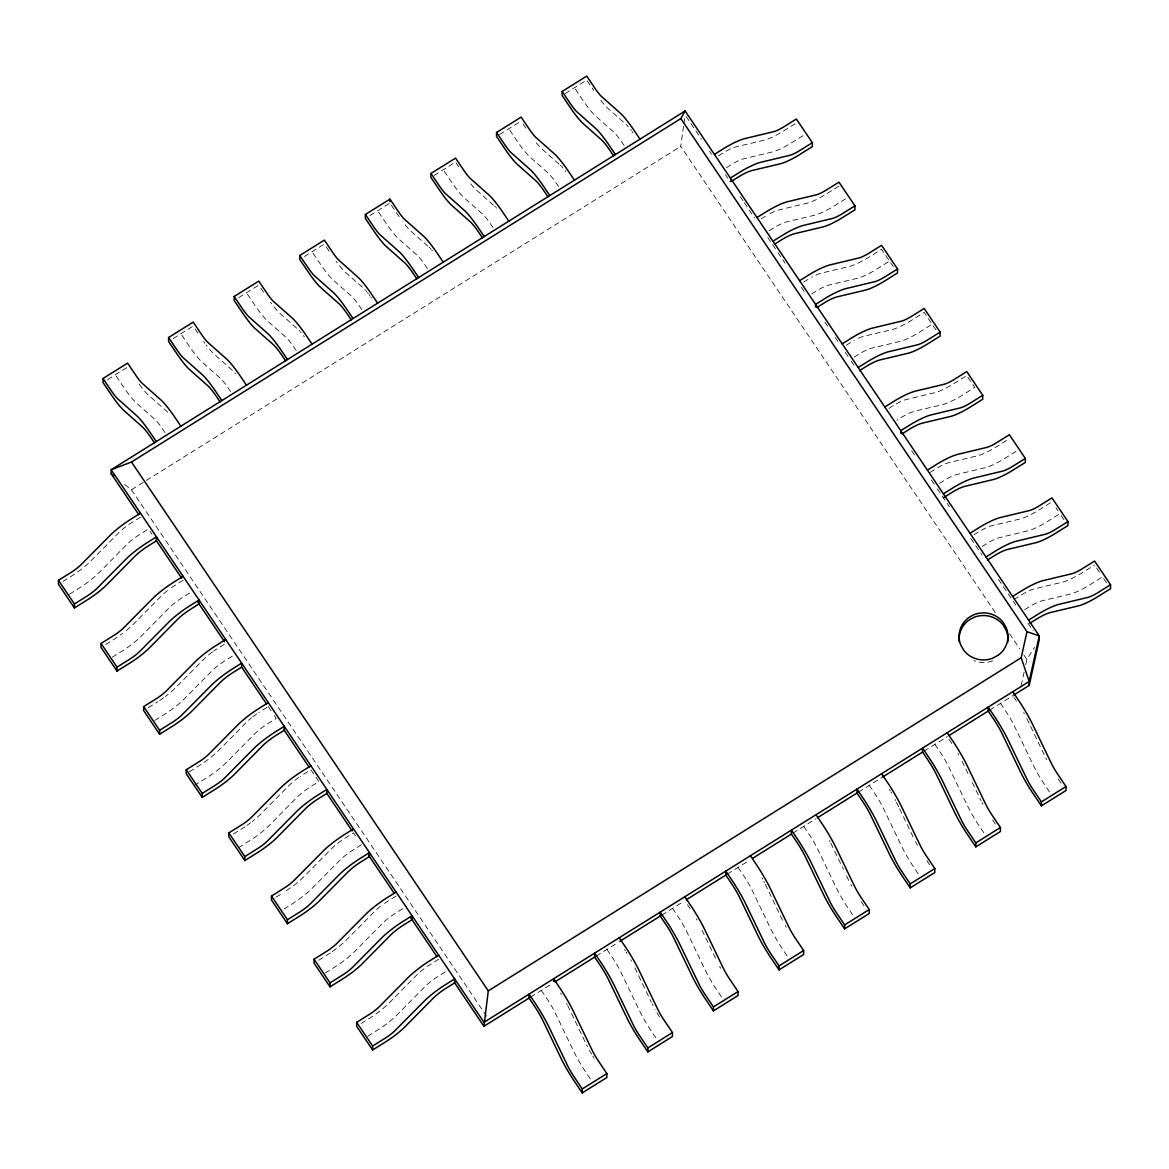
<?xml version="1.0" encoding="UTF-8"?>
<svg xmlns="http://www.w3.org/2000/svg" width="1169" height="1169" viewBox="0 0 1169 1169"><rect width="100%" height="100%" fill="white"/><g stroke="black" fill="none" stroke-linecap="round" stroke-linejoin="round"><path stroke-width="0.75" stroke-dasharray="5 3.75" d="M730.377 178.068L730.362 182.028L725.379 174.634M995.257 612.541L680.767 146.373L683.66 125.419M683.909 123.666L684.859 116.681M1021.165 685.502L1024.234 671.62M1025.768 664.679L1026.908 659.462L1034.492 647.407M107.606 379.589L127.596 367.095M173.202 338.586L193.177 326.093M238.783 297.584L258.773 285.09M304.378 256.566L324.368 244.073M369.974 215.564L389.949 203.07L397.942 214.921A31.315 4.632 58 0 0 399.184 216.733M434.02 175.525L455.545 162.067L460.542 169.476M499.616 134.523L521.14 121.065M565.212 93.52L586.736 80.062L593.72 90.422M124.688 484.434L131.439 489.782L680.767 146.373M140.47 517.136L132.272 522.265A20.867 4.734 -34 0 0 118.814 532.699L90.919 560.915A31.315 7.102 -34 0 1 70.754 576.58L63.068 581.388M718.497 155.784L722.588 153.227A20.867 4.734 -34 0 1 736.032 146.856L763.898 140.222A31.315 7.102 -34 0 0 784.063 130.665L796.352 122.964M147.089 529.835L140.251 534.101A20.867 4.734 -34 0 0 126.807 544.549L98.912 572.766A31.315 7.102 -34 0 1 78.732 588.416L67.977 595.153M726.475 167.635L730.581 165.063A20.867 4.734 -34 0 1 744.025 158.692L771.876 152.058A31.315 7.102 -34 0 0 792.041 142.501L804.345 134.815M183.065 580.292L174.868 585.421A20.867 4.734 -34 0 0 168.614 589.687M761.092 218.939L765.198 216.382A20.867 4.734 -34 0 1 767.741 214.848M105.663 644.528L113.349 639.721A31.315 7.102 -34 0 0 122.73 633.306M838.962 186.119L826.658 193.806A31.315 7.102 -34 0 1 806.493 203.377L778.642 209.996A20.867 4.734 -34 0 0 768.997 214.132M189.685 592.99L182.861 597.257A20.867 4.734 -34 0 0 169.403 607.69L141.522 635.907A31.315 7.102 -34 0 1 121.342 651.571L110.573 658.293M769.085 230.775L773.177 228.218A20.867 4.734 -34 0 1 786.62 221.847L814.486 215.213A31.315 7.102 -34 0 0 834.651 205.656L845.406 198.92M224.302 644.294L217.478 648.561A20.867 4.734 -34 0 0 213.664 651.075M803.702 282.094L807.794 279.523A20.867 4.734 -34 0 1 810.336 278.003M148.258 707.683L155.945 702.876A31.315 7.102 -34 0 0 157.873 701.663M232.295 656.13L225.456 660.397A20.867 4.734 -34 0 0 212.013 670.845L184.117 699.062A31.315 7.102 -34 0 1 163.938 714.712L151.649 722.413M811.681 293.93L815.787 291.373A20.867 4.734 -34 0 1 829.23 284.988L857.082 278.368A31.315 7.102 -34 0 0 877.247 268.797L889.551 261.111M266.912 707.435L260.073 711.716A20.867 4.734 -34 0 0 258.802 712.52M846.298 345.235L850.404 342.678A20.867 4.734 -34 0 1 854.203 340.442M189.334 771.788L198.555 766.031A31.315 7.102 -34 0 0 218.735 750.366L246.615 722.15A20.867 4.734 -34 0 1 251.51 717.781M854.291 357.086L858.382 354.514A20.867 4.734 -34 0 1 871.826 348.143L899.677 341.509A31.315 7.102 -34 0 0 919.857 331.952L932.146 324.266M194.244 785.553L206.548 777.867A31.315 7.102 -34 0 0 226.713 762.203L254.608 733.986A20.867 4.734 -34 0 1 268.066 723.553L276.264 718.424L273.268 713.981M888.893 408.39L892.999 405.833A20.867 4.734 -34 0 1 906.443 399.447L934.294 392.828A31.315 7.102 -34 0 0 954.459 383.257L966.763 375.57L974.756 387.407L962.452 395.093A31.315 7.102 -34 0 1 942.287 404.664L914.436 411.298A20.867 4.734 -34 0 0 900.992 417.669L896.886 420.226M233.464 833.979L241.15 829.172A31.315 7.102 -34 0 0 244.979 826.702M238.388 847.744L249.143 841.022A31.315 7.102 -34 0 0 269.323 825.358L297.218 797.141A20.867 4.734 -34 0 1 310.662 786.708L318.859 781.579L310.881 769.743L302.669 774.857A20.867 4.734 -34 0 0 300.126 776.508M930.129 472.393L935.595 468.974A20.867 4.734 -34 0 1 949.053 462.603L976.904 455.968A31.315 7.102 -34 0 0 997.069 446.412L1007.824 439.676M276.074 897.134L282.226 893.291M361.469 844.734L353.272 849.848A20.867 4.734 -34 0 0 339.814 860.296L311.918 888.513A31.315 7.102 -34 0 1 291.739 904.163L284.052 908.971M939.496 483.382L943.588 480.824A20.867 4.734 -34 0 1 957.031 474.439L984.882 467.805A31.315 7.102 -34 0 0 1005.048 458.248L1017.351 450.562M396.072 896.038L387.874 901.167A20.867 4.734 -34 0 0 381.635 905.434M974.098 534.686L978.205 532.129M318.669 960.29L326.356 955.482A31.315 7.102 -34 0 0 330.184 952.998M1050.434 502.831L1039.665 509.552A31.315 7.102 -34 0 1 1019.5 519.124L991.648 525.758A20.867 4.734 -34 0 0 979.476 531.34M402.706 908.737L395.867 913.004A20.867 4.734 -34 0 0 382.409 923.437L354.528 951.654A31.315 7.102 -34 0 1 334.349 967.318L322.045 975.004M982.092 546.537L986.198 543.965A20.867 4.734 -34 0 1 999.641 537.594L1027.493 530.96A31.315 7.102 -34 0 0 1047.658 521.403L1059.947 513.717L1063.951 519.635M438.682 959.194L430.484 964.308A20.867 4.734 -34 0 0 417.026 974.756L389.131 1002.973A31.315 7.102 -34 0 1 368.966 1018.623L361.279 1023.43M1013.976 599.551L1020.8 595.284A20.867 4.734 -34 0 1 1034.244 588.898L1062.11 582.264A31.315 7.102 -34 0 0 1082.275 572.708L1094.564 565.022M445.301 971.877L438.463 976.159A20.867 4.734 -34 0 0 425.019 986.592L397.124 1014.809A31.315 7.102 -34 0 1 376.944 1030.474L364.655 1038.16M1024.687 609.677L1028.793 607.12A20.867 4.734 -34 0 1 1042.237 600.749L1070.088 594.115A31.315 7.102 -34 0 0 1090.253 584.544L1102.557 576.858L1106.546 582.776M530.58 997.128L552.104 983.684M596.161 956.125L618.313 942.287M661.756 915.122L683.28 901.664M727.352 874.12L749.607 860.209M792.947 833.117L816.02 818.68M858.528 792.114L881.587 777.692M924.124 751.112L947.314 736.616M989.719 710.109L1012.778 695.687M559.06 164.171L542.241 149.281A31.315 4.632 58 0 1 535.212 141.376M493.464 205.174L476.645 190.284A31.315 4.632 58 0 1 468.448 180.83M427.883 246.191L411.05 231.287A31.315 4.632 58 0 1 402.852 221.832M362.288 287.194L345.454 272.289A31.315 4.632 58 0 1 336.058 261.213M296.692 328.197L279.873 313.292A31.315 4.632 58 0 1 270.463 302.216M232.397 370.339L214.278 354.295A31.315 4.632 58 0 1 206.08 344.84M888.542 259.635L881.558 249.275L869.254 256.961A31.315 7.102 -34 0 1 849.089 266.517L821.237 273.151A20.867 4.734 -34 0 0 811.593 277.287M890.544 262.587L894.533 268.519M931.152 322.776L924.168 312.415L911.864 320.116A31.315 7.102 -34 0 1 891.699 329.673L863.847 336.307A20.867 4.734 -34 0 0 855.43 339.77M933.14 325.742L937.143 331.66M1055.958 507.784L1057.96 510.751M1096.566 567.988L1100.555 573.906M686.13 116.447L701.429 139.14M709.598 151.239L711.643 154.264M740.211 196.626L743.279 201.17M744.302 202.675L754.502 217.799M767.77 237.468L776.947 251.087M777.969 252.606L785.115 263.186M801.452 287.399L805.587 293.536M824.919 322.191L828.996 328.241M835.119 337.315L839.21 343.365M845.187 352.249L849.41 358.488M851.178 361.119L855.182 367.037M911.659 450.781L915.751 456.831M931.401 480.021L935.39 485.939M937.392 488.905L949.418 506.747M970.854 538.514L981.989 555.012M998.414 579.356L1015.759 605.074M1028.004 623.238L1033.104 630.792M1009.548 633.73L1019.763 648.868M1023.854 654.918L1026.908 659.462M1013.669 697.002L1017.22 702.262M1061.014 783.098L1058.018 778.656A31.315 4.632 58 0 1 1056.761 776.801M624.158 145.555L622.39 142.925A20.867 3.083 58 0 0 613.652 132.009L595.532 115.965A31.315 4.632 58 0 1 582.425 99.599L574.432 87.748M1000.474 703.373L1005.808 711.278A20.867 3.083 58 0 1 1014.531 726.256L1032.622 763.883A31.315 4.632 58 0 0 1045.714 786.342L1050.712 793.751M948.965 739.319L952.516 744.595M523.142 124.031L526.138 128.473M995.418 824.101L992.423 819.659A31.315 4.632 58 0 1 991.18 817.803M558.577 186.558L556.795 183.928A20.867 3.083 58 0 0 548.056 173.012L529.937 156.967A31.315 4.632 58 0 1 516.83 140.601L508.836 128.751M934.879 744.375L940.212 752.281A20.867 3.083 58 0 1 948.936 767.259L967.026 804.886A31.315 4.632 58 0 0 980.119 827.345L985.116 834.754M926.827 860.662L930.816 866.594M492.982 227.56L491.199 224.93A20.867 3.083 58 0 0 482.461 214.015L464.341 197.97A31.315 4.632 58 0 1 451.234 181.604L443.256 169.753M869.298 785.393L874.617 793.283A20.867 3.083 58 0 1 883.355 808.261L901.431 845.888A31.315 4.632 58 0 0 914.538 868.362L919.521 875.756M861.232 901.679L865.235 907.597M427.386 268.563L425.618 265.933A20.867 3.083 58 0 0 416.88 255.017L398.746 238.973A31.315 4.632 58 0 1 385.638 222.607L377.66 210.771M803.702 826.395L809.021 834.286A20.867 3.083 58 0 1 817.759 849.264L835.85 886.891A31.315 4.632 58 0 0 848.942 909.365L853.925 916.759M326.356 247.039L330.359 252.957M361.791 309.566L360.023 306.936A20.867 3.083 58 0 0 351.284 296.02L333.165 279.975A31.315 4.632 58 0 1 320.058 263.61L312.065 251.773M738.107 867.398L743.44 875.289A20.867 3.083 58 0 1 752.164 890.267L770.254 927.894A31.315 4.632 58 0 0 783.347 950.368L788.344 957.762M687.474 904.66L690.148 908.605M260.775 288.042L264.764 293.96M296.21 350.568L294.427 347.938A20.867 3.083 58 0 0 285.689 337.023L267.569 320.978A31.315 4.632 58 0 1 254.462 304.612L246.469 292.776M672.526 908.401L677.845 916.291A20.867 3.083 58 0 1 686.568 931.269L704.659 968.896A31.315 4.632 58 0 0 717.751 991.37L722.749 998.764M195.179 329.044L199.168 334.962M230.614 391.571L228.832 388.941A20.867 3.083 58 0 0 220.093 378.025L201.974 361.995A31.315 4.632 58 0 1 188.867 345.615L180.888 333.779M606.93 949.403L612.249 957.294A20.867 3.083 58 0 1 620.987 972.272L639.063 1009.899A31.315 4.632 58 0 0 652.17 1032.373L656.16 1038.291M165.019 432.588L163.251 429.944A20.867 3.083 58 0 0 154.513 419.028L136.393 402.998A31.315 4.632 58 0 1 123.286 386.618L115.293 374.781M541.335 990.406L546.668 998.297A20.867 3.083 58 0 1 555.392 1013.275L573.482 1050.902A31.315 4.632 58 0 0 586.575 1073.376L590.564 1079.294M131.439 489.782L487.21 1017.147M149.983 531.252L152.028 534.277M268.271 706.587L272.26 712.505M355.478 835.85L353.476 832.883L345.279 838.012A20.867 4.734 -34 0 0 331.821 848.446L303.94 876.662A31.315 7.102 -34 0 1 283.76 892.327M1026.835 718.57L1044.911 756.197A31.315 4.632 58 0 0 1046.65 759.645M962.029 761.209L969.101 775.924M972.243 782.47L979.33 797.2A31.315 4.632 58 0 0 981.054 800.648M896.433 802.212L898.8 807.121M899.575 808.758L913.734 838.202A31.315 4.632 58 0 0 914.567 839.897M830.838 843.214L843.419 869.385M846.575 875.932L848.139 879.205A31.315 4.632 58 0 0 848.972 880.9M765.257 884.217L782.543 920.208A31.315 4.632 58 0 0 783.376 921.903M702.014 930.129L716.962 961.21M634.855 967.859L651.367 1002.213M567.696 1005.588L585.771 1043.216M992.642 660.88A24.447 23.526 0.1 0 1 973.923 660.69M252.65 716.889A20.867 4.734 -34 0 1 257.531 713.368M167.445 590.593A20.867 4.734 -34 0 0 161.424 595.854L133.529 624.071A31.315 7.102 -34 0 1 124.484 631.961M298.869 777.37A20.867 4.734 -34 0 0 289.225 785.305L261.33 813.522A31.315 7.102 -34 0 1 252.299 821.412M250.531 822.757A31.315 7.102 -34 0 1 246.864 825.402M380.451 906.34A20.867 4.734 -34 0 0 374.431 911.601L346.535 939.818A31.315 7.102 -34 0 1 332.069 951.712M212.437 651.951A20.867 4.734 -34 0 0 204.02 659.009L176.124 687.226A31.315 7.102 -34 0 1 165.326 696.461M163.514 697.791A31.315 7.102 -34 0 1 159.773 700.406M696.417 918.834A20.867 3.083 58 0 1 697.089 920.076M720.659 968.341A31.315 4.632 58 0 1 719.636 966.471M1023.664 712.549A20.867 3.083 58 0 1 1024.365 713.806M958.069 753.552A20.867 3.083 58 0 1 958.77 754.823M983.027 804.316A31.315 4.632 58 0 1 982.004 802.46M889.39 789.382A20.867 3.083 58 0 1 890.193 790.682M890.983 791.983A20.867 3.083 58 0 1 891.742 793.269M895.089 799.45A20.867 3.083 58 0 1 895.644 800.575M917.431 845.319A31.315 4.632 58 0 1 915.459 841.651M829.508 840.453A20.867 3.083 58 0 1 830.063 841.578M851.836 886.321A31.315 4.632 58 0 1 850.827 884.465M761.998 877.831A20.867 3.083 58 0 1 762.67 879.073M763.912 881.455A20.867 3.083 58 0 1 764.468 882.58M786.24 927.338A31.315 4.632 58 0 1 785.232 925.468M560.609 993.124A20.867 3.083 58 0 1 561.427 994.41M566.541 1003.294A20.867 3.083 58 0 1 567.14 1004.463M593.969 1058.047A31.315 4.632 58 0 1 592.785 1056.104M591.646 1054.16A31.315 4.632 58 0 1 589.468 1050.346M587.496 1046.664A31.315 4.632 58 0 1 586.604 1044.911M624.553 949.608A20.867 3.083 58 0 1 625.386 950.85M626.204 952.121A20.867 3.083 58 0 1 627.022 953.407M630.822 959.837A20.867 3.083 58 0 1 631.494 961.079M659.55 1017.045A31.315 4.632 58 0 1 655.064 1009.344M653.091 1005.661A31.315 4.632 58 0 1 652.2 1003.908M600.808 100.373A31.315 4.632 58 0 0 607.822 108.279L625.941 124.323A20.867 3.083 58 0 1 628.411 126.88M630.632 129.584A20.867 3.083 58 0 1 631.406 130.621M632.21 131.702A20.867 3.083 58 0 1 633.028 132.842M560.36 165.326A20.867 3.083 58 0 1 560.915 165.837M561.515 166.436A20.867 3.083 58 0 1 562.83 167.883M565.036 170.601A20.867 3.083 58 0 1 565.825 171.624M494.765 206.328A20.867 3.083 58 0 1 495.32 206.84M495.919 207.439A20.867 3.083 58 0 1 496.562 208.126M139.286 384.221A31.315 4.632 58 0 0 148.682 395.297L166.802 411.342A20.867 3.083 58 0 1 167.956 412.467M204.882 343.218A31.315 4.632 58 0 1 203.654 341.509M234.867 372.896A20.867 3.083 58 0 1 235.568 373.744M299.147 330.447A20.867 3.083 58 0 1 299.775 331.134M300.462 331.894A20.867 3.083 58 0 1 301.164 332.727M303.458 335.635A20.867 3.083 58 0 1 304.261 336.73M364.728 289.444A20.867 3.083 58 0 1 365.371 290.131M366.043 290.891A20.867 3.083 58 0 1 366.759 291.724M367.49 292.63A20.867 3.083 58 0 1 368.264 293.609M369.039 294.632A20.867 3.083 58 0 1 369.842 295.728M370.661 296.853A20.867 3.083 58 0 1 371.494 298.037M429.169 247.331A20.867 3.083 58 0 1 429.724 247.843M430.324 248.442A20.867 3.083 58 0 1 430.966 249.129M431.639 249.888A20.867 3.083 58 0 1 432.355 250.721"/><path stroke-width="1.5" d="M140.47 513.176L130.095 519.679A35.552 8.051 -34 0 0 110.821 534.642L80.793 564.963A16.629 3.77 -34 0 1 71.777 571.962L58.45 580.292L58.45 584.266L74.421 607.953L86.725 600.252A31.315 7.102 -34 0 0 106.905 584.602L134.786 556.386A20.867 4.734 -34 0 1 148.244 545.938L156.441 540.823L156.456 536.849L146.081 543.366A35.552 8.051 -34 0 0 126.793 558.314L96.764 588.635A16.629 3.77 -34 0 1 87.748 595.635L74.436 603.978L74.421 607.953M183.08 576.317L172.705 582.834A35.552 8.051 -34 0 0 153.417 597.783L123.403 628.104A16.629 3.77 -34 0 1 114.372 635.103L101.06 643.447L101.045 647.421L117.032 671.094L129.321 663.408A31.315 7.102 -34 0 0 149.5 647.758L177.396 619.541A20.867 4.734 -34 0 1 190.839 609.093L199.051 603.964L199.051 600.004L188.677 606.506A35.552 8.051 -34 0 0 169.403 621.47L139.374 651.791A16.629 3.77 -34 0 1 130.344 658.79L117.032 667.134L117.032 671.094M180.874 426.188L174.137 416.222A35.552 5.246 58 0 0 161.614 400.572L142.107 383.257A16.629 2.455 58 0 1 136.247 375.936L127.596 363.121L103.004 378.493L102.989 382.468L110.982 394.304A31.315 4.632 58 0 0 124.089 410.684L142.209 426.729A20.867 3.083 58 0 1 150.947 437.644L154.498 442.905M138.746 514.594L111.172 473.723L111.187 469.748L685.107 110.967L1039.241 635.907L1039.226 639.867L1029.173 685.443L1013.728 695.087M225.675 639.472L215.301 645.975A35.552 8.051 -34 0 0 196.027 660.938L165.998 691.259A16.629 3.77 -34 0 1 156.982 698.258L143.655 706.602L143.655 710.562L159.627 734.249L171.931 726.563A31.315 7.102 -34 0 0 192.111 710.898L219.991 682.681A20.867 4.734 -34 0 1 233.449 672.248L241.647 667.119L241.647 663.144L231.287 669.662A35.552 8.051 -34 0 0 211.998 684.625L181.969 714.931A16.629 3.77 -34 0 1 172.954 721.945L159.642 730.274L159.627 734.249M246.469 385.185L239.733 375.22A35.552 5.246 58 0 0 227.21 359.57L207.702 342.239A16.629 2.455 58 0 1 201.842 334.918L193.192 322.118L168.584 337.49L168.584 341.465L176.577 353.301A31.315 4.632 58 0 0 189.685 369.682L207.804 385.726A20.867 3.083 58 0 1 216.543 396.642L220.093 401.902M268.285 702.613L257.911 709.13A35.552 8.051 -34 0 0 238.622 724.093L208.593 754.4A16.629 3.77 -34 0 1 199.578 761.414L186.266 769.743L186.251 773.717L202.237 797.404L214.526 789.703A31.315 7.102 -34 0 0 234.706 774.053L262.601 745.837A20.867 4.734 -34 0 1 276.045 735.389L284.242 730.274L284.257 726.3L273.882 732.802A35.552 8.051 -34 0 0 254.608 747.765L224.58 778.086A16.629 3.77 -34 0 1 215.549 785.086L202.237 793.43L202.237 797.404M310.881 765.768L300.506 772.271A35.552 8.051 -34 0 0 281.232 787.234L251.203 817.555A16.629 3.77 -34 0 1 242.173 824.554L228.861 832.898L228.861 836.872L244.832 860.545L257.136 852.859A31.315 7.102 -34 0 0 277.301 837.194L305.197 808.977A20.867 4.734 -34 0 1 318.655 798.544L326.852 793.415L326.852 789.455L316.478 795.957A35.552 8.051 -34 0 0 297.204 810.921L267.175 841.242A16.629 3.77 -34 0 1 258.159 848.241L244.832 856.585L244.832 860.545M312.065 344.183L305.328 334.217A35.552 5.246 58 0 0 292.805 318.567L273.283 301.237A16.629 2.455 58 0 1 267.423 293.916L258.773 281.115L234.18 296.488L234.18 300.462L242.158 312.298A31.315 4.632 58 0 0 255.266 328.679L273.4 344.709A20.867 3.083 58 0 1 282.124 355.624L285.674 360.9M353.476 828.923L343.116 835.426A35.552 8.051 -34 0 0 323.828 850.389L293.799 880.71A16.629 3.77 -34 0 1 284.783 887.709L271.471 896.053L271.456 900.013L287.428 923.7L299.732 916.014A31.315 7.102 -34 0 0 319.911 900.349L347.807 872.132A20.867 4.734 -34 0 1 361.25 861.699L369.448 856.57L369.462 852.596L359.088 859.113A35.552 8.051 -34 0 0 339.799 874.076L309.785 904.382A16.629 3.77 -34 0 1 300.754 911.396L287.442 919.725L287.428 923.7M377.645 303.18L370.909 293.214A35.552 5.246 58 0 0 358.386 277.564L338.878 260.234A16.629 2.455 58 0 1 333.019 252.913L324.368 240.113L299.775 255.485L299.761 259.46L307.754 271.296A31.315 4.632 58 0 0 320.861 287.662L338.981 303.706A20.867 3.083 58 0 1 347.719 314.622L351.27 319.882M396.086 892.064L385.712 898.581A35.552 8.051 -34 0 0 366.438 913.544L336.409 943.851A16.629 3.77 -34 0 1 327.378 950.865L314.066 959.194L314.066 963.168L330.038 986.841L342.342 979.154A31.315 7.102 -34 0 0 362.507 963.504L390.402 935.288A20.867 4.734 -34 0 1 403.86 924.84L412.058 919.725L412.058 915.751L401.683 922.253A35.552 8.051 -34 0 0 382.409 937.217L352.38 967.537A16.629 3.77 -34 0 1 343.365 974.537L330.038 982.881L330.038 986.841M438.682 955.219L428.307 961.722A35.552 8.051 -34 0 0 409.033 976.685L379.004 1007.006A16.629 3.77 -34 0 1 369.988 1014.005L356.662 1022.349L356.662 1026.309L372.633 1049.996L384.937 1042.31A31.315 7.102 -34 0 0 405.117 1026.645L432.998 998.428A20.867 4.734 -34 0 1 446.456 987.995L454.653 982.866L454.668 978.906L444.293 985.409A35.552 8.051 -34 0 0 425.005 1000.372L394.976 1030.693A16.629 3.77 -34 0 1 385.96 1037.692L372.648 1046.036L372.633 1049.996M443.241 262.177L436.505 252.212A35.552 5.246 58 0 0 423.982 236.562L404.474 219.231A16.629 2.455 58 0 1 398.614 211.91L389.964 199.11L365.371 214.482L365.356 218.457L373.349 230.293A31.315 4.632 58 0 0 386.457 246.659L404.576 262.704A20.867 3.083 58 0 1 413.315 273.619L416.865 278.88M389.964 201.755L389.964 199.11M508.836 221.175L502.1 211.209A35.552 5.246 58 0 0 489.577 195.559L470.07 178.229A16.629 2.455 58 0 1 464.21 170.908L455.559 158.107L430.952 173.48L430.952 177.454L438.945 189.29A31.315 4.632 58 0 0 452.052 205.656L470.172 221.701A20.867 3.083 58 0 1 478.91 232.616L482.461 237.877M530.288 997.318L483.937 1026.28L488.277 990.888L131.498 462.003L111.187 469.748L483.951 1022.32L1029.188 681.469L1039.241 635.907L1026.966 631.684L680.826 118.595L685.107 110.967M574.432 180.158L567.696 170.206A35.552 5.246 58 0 0 555.158 154.556L535.65 137.226A16.629 2.455 58 0 1 529.791 129.905L521.14 117.105L496.547 132.477L496.547 136.437L504.526 148.288A31.315 4.632 58 0 0 517.633 164.654L535.753 180.698A20.867 3.083 58 0 1 544.491 191.614L548.042 196.874M553.638 981.39L553.638 978.745L560.375 988.755A35.552 5.246 58 0 1 572.898 1010.235L592.362 1050.683A16.629 2.455 58 0 0 598.221 1060.721L606.872 1073.566L606.857 1077.526L582.264 1092.898L574.271 1081.062A31.315 4.632 58 0 1 561.178 1058.588L543.088 1020.961A20.867 3.083 58 0 0 534.365 1005.983L529.031 998.092L529.046 994.132L535.782 1004.142A35.552 5.246 58 0 1 548.29 1025.608L567.769 1066.055A16.629 2.455 58 0 0 573.614 1076.108L582.264 1088.938L582.264 1092.898M640.013 139.155L633.277 129.189A35.552 5.246 58 0 0 620.754 113.554L601.246 96.223A16.629 2.455 58 0 1 595.386 88.902L586.736 76.102L562.143 91.474L562.128 95.434L570.121 107.285A31.315 4.632 58 0 0 583.229 123.651L601.348 139.695A20.867 3.083 58 0 1 610.086 150.611L613.637 155.872M647.86 1051.895L647.86 1047.935L639.209 1035.091A16.629 2.455 58 0 1 633.35 1025.052L613.886 984.605A35.552 5.246 58 0 0 601.377 963.139L594.641 953.115L594.626 957.09L599.96 964.98A20.867 3.083 58 0 1 608.684 979.958L626.774 1017.585A31.315 4.632 58 0 0 639.867 1040.059L647.86 1051.895L672.453 1036.523L672.453 1032.563L663.802 1019.719A16.629 2.455 58 0 1 657.957 1009.68L638.479 969.233A35.552 5.246 58 0 0 625.97 947.752L619.234 937.743M713.441 1010.893L713.455 1006.933L704.805 994.088A16.629 2.455 58 0 1 698.945 984.05L679.481 943.602A35.552 5.246 58 0 0 666.958 922.122L660.222 912.112L660.222 916.087L665.541 923.978A20.867 3.083 58 0 1 674.279 938.955L692.355 976.583A31.315 4.632 58 0 0 705.462 999.057L713.441 1010.893L738.048 995.52L738.048 991.546L729.398 978.716A16.629 2.455 58 0 1 723.538 968.663L704.074 928.215A35.552 5.246 58 0 0 691.566 906.749L684.829 896.74M779.036 969.89L779.051 965.93L770.4 953.086A16.629 2.455 58 0 1 764.541 943.047L745.077 902.6A35.552 5.246 58 0 0 732.554 881.119L725.817 871.11L725.817 875.084L731.136 882.975A20.867 3.083 58 0 1 739.875 897.953L757.95 935.58A31.315 4.632 58 0 0 771.043 958.054L779.036 969.89L803.629 954.518L803.644 950.543L794.993 937.713A16.629 2.455 58 0 1 789.133 927.66L769.67 887.213A35.552 5.246 58 0 0 757.147 865.747L750.41 855.737M714.405 154.381L724.78 147.922A35.552 8.051 -34 0 1 744.039 138.79L774.024 131.586A16.629 3.77 -34 0 0 783.04 127.319L796.367 119.004L812.338 142.691L812.338 146.651L800.034 154.337A31.315 7.102 -34 0 1 779.869 163.908L752.018 170.528A20.867 4.734 -34 0 0 738.574 176.914L731.736 181.18M815.582 307.009L815.582 304.364L825.957 297.905A35.552 8.051 -34 0 1 845.216 288.772L875.201 281.568A16.629 3.77 -34 0 0 884.232 277.287L897.544 268.987L881.572 245.3L868.246 253.615A16.629 3.77 -34 0 1 859.23 257.881L829.245 265.085A35.552 8.051 -34 0 0 809.971 274.218L799.611 280.692M844.632 928.887L844.632 924.927L835.981 912.083A16.629 2.455 58 0 1 830.136 902.044L810.658 861.597A35.552 5.246 58 0 0 798.149 840.116L791.413 830.107L791.398 834.081L796.732 841.972A20.867 3.083 58 0 1 805.456 856.95L823.546 894.577A31.315 4.632 58 0 0 836.639 917.051L844.632 928.887L869.225 913.515L869.239 909.54L860.589 896.711A16.629 2.455 58 0 1 854.729 886.657L835.265 846.21A35.552 5.246 58 0 0 822.742 824.744L816.006 814.735M757.001 217.536L767.375 211.078A35.552 8.051 -34 0 1 786.649 201.93L816.634 194.741A16.629 3.77 -34 0 0 825.65 190.459L838.962 182.159L854.934 205.832L854.934 209.806L842.63 217.492A31.315 7.102 -34 0 1 822.465 227.049L794.613 233.683A20.867 4.734 -34 0 0 781.17 240.054L774.331 244.336M897.544 268.987L897.529 272.947L885.24 280.648A31.315 7.102 -34 0 1 865.075 290.204L837.209 296.838A20.867 4.734 -34 0 0 823.765 303.209L816.941 307.476M900.773 433.304L900.788 430.66L911.162 424.201A35.552 8.051 -34 0 1 930.422 415.068L960.407 407.864A16.629 3.77 -34 0 0 969.422 403.597L982.749 395.283L966.763 371.596L953.451 379.91A16.629 3.77 -34 0 1 944.435 384.192L914.45 391.381A35.552 8.051 -34 0 0 895.176 400.529L884.801 406.987M910.227 887.885L910.227 883.91L901.577 871.08A16.629 2.455 58 0 1 895.717 861.027L876.253 820.58A35.552 5.246 58 0 0 863.745 799.114L857.009 789.104L856.994 793.079L862.327 800.97A20.867 3.083 58 0 1 871.051 815.947L889.141 853.575A31.315 4.632 58 0 0 902.234 876.049L910.227 887.885L934.82 872.512L934.82 868.538L926.169 855.708A16.629 2.455 58 0 1 920.324 845.655L900.846 805.207A35.552 5.246 58 0 0 888.338 783.741L881.601 773.732M975.808 846.882L967.83 835.046A31.315 4.632 58 0 1 954.722 812.572L936.647 774.945A20.867 3.083 58 0 0 927.908 759.967L922.589 752.076L922.589 748.102L929.326 758.111A35.552 5.246 58 0 1 941.849 779.577L961.313 820.024A16.629 2.455 58 0 0 967.172 830.078L975.823 842.907L975.808 846.882L1000.416 831.51L1000.416 827.535L991.765 814.705A16.629 2.455 58 0 1 985.905 804.652L966.442 764.205A35.552 5.246 58 0 0 953.933 742.739L947.197 732.729M842.206 343.832L852.581 337.373A35.552 8.051 -34 0 1 871.855 328.241L901.84 321.037A16.629 3.77 -34 0 0 910.856 316.77L924.168 308.455L940.139 332.128L940.139 336.102L927.835 343.788A31.315 7.102 -34 0 1 907.67 353.359L879.819 359.979A20.867 4.734 -34 0 0 866.375 366.365L859.536 370.631M982.749 395.283L982.734 399.257L970.445 406.944A31.315 7.102 -34 0 1 950.28 416.5L922.414 423.134A20.867 4.734 -34 0 0 908.971 429.505L902.147 433.787M927.412 470.128L937.786 463.669A35.552 8.051 -34 0 1 957.046 454.536L987.031 447.332A16.629 3.77 -34 0 0 996.061 443.066L1009.373 434.751L1025.345 458.438L1025.345 462.398L1013.041 470.084A31.315 7.102 -34 0 1 992.876 479.655L965.024 486.289A20.867 4.734 -34 0 0 951.581 492.66L943.383 497.789M1029.173 685.443L1029.188 681.469L1021.209 657.723L1026.966 631.684M1041.404 805.879L1041.404 801.905L1032.768 789.075A16.629 2.455 58 0 1 1026.908 779.022L1007.444 738.574A35.552 5.246 58 0 0 994.921 717.108L988.185 707.099L988.185 711.073L993.504 718.964A20.867 3.083 58 0 1 1002.242 733.942L1020.318 771.569A31.315 4.632 58 0 0 1033.411 794.043L1041.404 805.879L1065.996 790.507L1066.011 786.532L1057.361 773.703A16.629 2.455 58 0 1 1051.501 763.649L1032.037 723.202A35.552 5.246 58 0 0 1019.514 701.736L1012.778 691.727M970.007 533.283L980.382 526.824A35.552 8.051 -34 0 1 999.656 517.692L1029.641 510.488A16.629 3.77 -34 0 0 1038.656 506.206L1051.968 497.906L1067.955 521.579L1067.94 525.553L1055.636 533.239A31.315 7.102 -34 0 1 1035.471 542.796L1007.62 549.43A20.867 4.734 -34 0 0 994.176 555.816L987.352 560.083M1012.617 596.438L1022.992 589.98A35.552 8.051 -34 0 1 1042.251 580.832L1072.236 573.643A16.629 3.77 -34 0 0 1081.252 569.361L1094.579 561.047L1110.55 584.734L1110.55 588.708L1098.246 596.395A31.315 7.102 -34 0 1 1078.081 605.951L1050.23 612.585A20.867 4.734 -34 0 0 1036.786 618.956L1029.947 623.223M131.498 462.003L680.826 118.595M730.377 178.068L740.751 171.609A35.552 8.051 -34 0 1 760.025 162.462L790.01 155.272A16.629 3.77 -34 0 0 799.026 150.991L812.338 142.691M772.972 241.223L783.347 234.75A35.552 8.051 -34 0 1 802.621 225.617L832.606 218.413A16.629 3.77 -34 0 0 841.622 214.146L854.934 205.832M858.178 367.519L868.552 361.06A35.552 8.051 -34 0 1 887.826 351.913L917.811 344.723A16.629 3.77 -34 0 0 926.827 340.442L940.139 332.128M943.383 493.815L953.758 487.356A35.552 8.051 -34 0 1 973.032 478.223L1003.017 471.019A16.629 3.77 -34 0 0 1012.033 466.738L1025.345 458.438M985.993 556.97L996.353 550.497A35.552 8.051 -34 0 1 1015.627 541.364L1045.612 534.175A16.629 3.77 -34 0 0 1054.628 529.893L1067.955 521.579M1028.588 620.111L1038.963 613.652A35.552 8.051 -34 0 1 1058.237 604.519L1088.222 597.315A16.629 3.77 -34 0 0 1097.238 593.048L1110.55 584.734M488.277 990.888L1021.209 657.723M554.997 981.872L595.153 956.768M619.862 941.308L661.566 915.239M686.276 899.794L726.446 874.69M752.704 858.28L791.311 834.14M817.569 817.716L857.725 792.611M882.434 777.166L922.604 752.062M948.863 735.652L989.018 710.547M582.264 1088.938L606.872 1073.566M647.86 1047.935L672.453 1032.563M713.455 1006.933L738.048 991.546M779.051 965.93L803.644 950.543M844.632 924.927L869.239 909.54M910.227 883.91L934.82 868.538M975.823 842.907L1000.416 827.535M1041.404 801.905L1066.011 786.532M111.172 473.723L113.875 475.856M615.42 154.542L608.684 144.576A35.552 5.246 58 0 0 596.161 128.926L576.653 111.596A16.629 2.455 58 0 1 570.793 104.275L562.143 91.474M549.825 195.544L543.088 185.579A35.552 5.246 58 0 0 530.565 169.929L511.058 152.598A16.629 2.455 58 0 1 505.198 145.277L496.547 132.477M484.244 236.547L477.493 226.581A35.552 5.246 58 0 0 464.97 210.931L445.462 193.601A16.629 2.455 58 0 1 439.602 186.28L430.952 173.48M418.648 277.55L411.912 267.584A35.552 5.246 58 0 0 399.389 251.934L379.881 234.604A16.629 2.455 58 0 1 374.022 227.283L365.371 214.482M353.053 318.553L346.316 308.587A35.552 5.246 58 0 0 333.793 292.937L314.286 275.621A16.629 2.455 58 0 1 308.426 268.3L299.775 255.485M287.457 359.555L280.721 349.589A35.552 5.246 58 0 0 268.198 333.954L248.69 316.624A16.629 2.455 58 0 1 242.831 309.303L234.18 296.488M221.876 400.558L215.14 390.592A35.552 5.246 58 0 0 202.617 374.957L183.095 357.626A16.629 2.455 58 0 1 177.235 350.305L168.584 337.49M156.281 441.561L149.544 431.595A35.552 5.246 58 0 0 137.021 415.959L117.514 398.629A16.629 2.455 58 0 1 111.654 391.308L103.004 378.493M156.12 540.326L181.648 578.173M197.985 602.4L224.536 641.766M241.895 667.499L266.415 703.826M283.775 729.573L309.303 767.419M326.662 793.152L352.205 830.998M368.542 855.211L394.07 893.058M410.407 917.285L436.972 956.651M454.332 982.384L483.937 1026.28M58.45 580.292L74.436 603.978M101.06 643.447L117.032 667.134M143.655 706.602L159.642 730.274M186.266 769.743L202.237 793.43M228.861 832.898L244.832 856.585M271.471 896.053L287.442 919.725M314.066 959.194L330.038 982.881M356.662 1022.349L372.648 1046.036M959.252 641.883A24.447 23.526 0.1 0 1 974.391 617.217A24.447 23.526 0.1 0 1 1003.046 624.918L1006.188 630.266A24.447 23.526 0.1 0 1 1007.707 642.351M998.194 655.21L992.642 658.235A24.447 23.526 0.1 0 1 963.972 650.534L960.845 645.186A24.447 23.526 0.1 0 1 971.512 615.902A24.447 23.526 0.1 0 1 1003.06 622.273L1006.188 627.621A24.447 23.526 0.1 0 1 998.194 655.21"/></g></svg>
